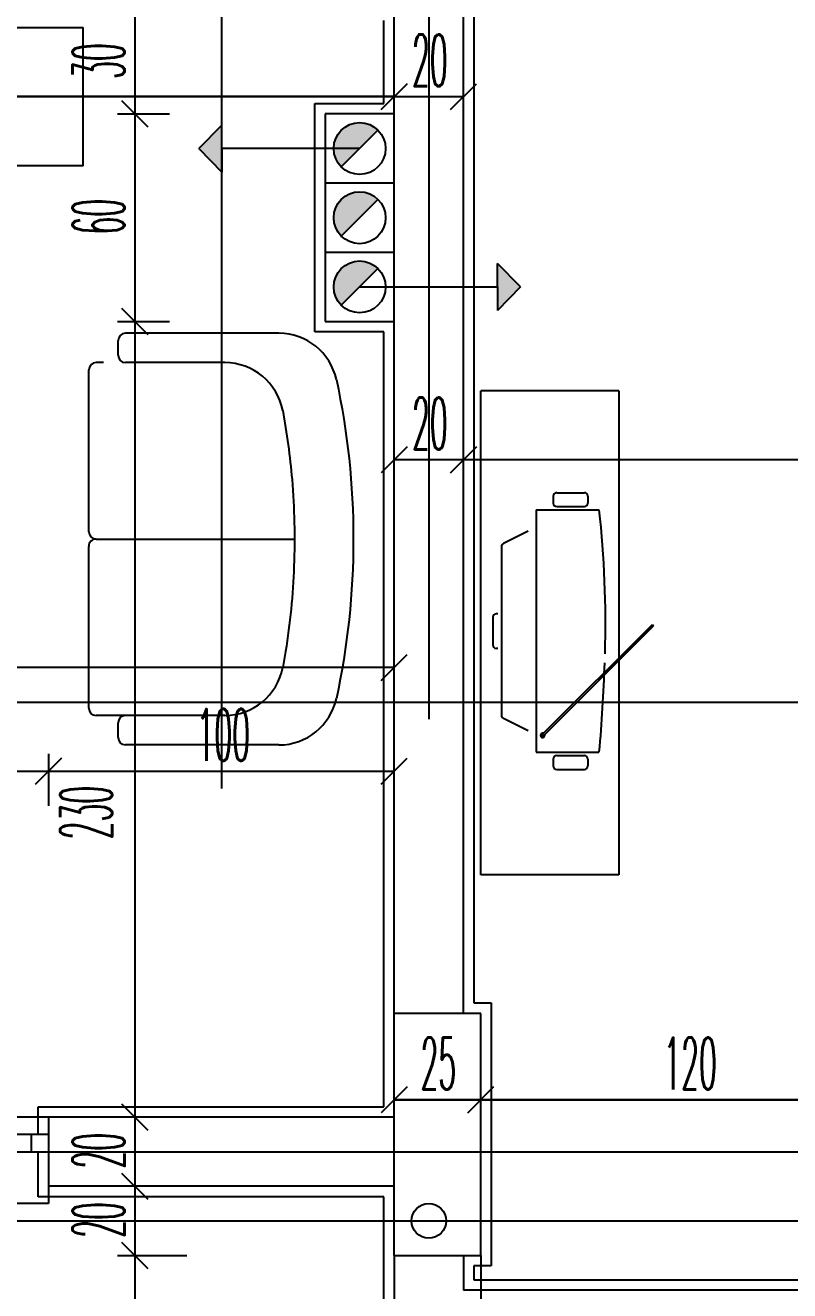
# Model space of a CAD drawing. Extents: x 78 to 306, y -397 to 18.
# Drawn here: x 272.1248 to 272.169, y -396.7296 to -396.6564 of the extents above; entities that cross this region are included whole.
import ezdxf

# ---------------------------------------------------------------- set-up
doc = ezdxf.new("R2010")
doc.units = 0
doc.header["$LTSCALE"] = 0.5
doc.header["$MEASUREMENT"] = 0
doc.linetypes.add('DASHDOT2', pattern=[0.5, 0.25, -0.125, 0, -0.125])
doc.linetypes.add('DOT2', pattern=[0.125, 0, -0.125])
doc.layers.get('0').update_dxf_attribs({"linetype": 'CONTINUOUS'})
for name, color, linetype in [('AKS', 5, 'DASHDOT2'), ('ASHADE', 7, 'CONTINUOUS'), ('DUVAR', 6, 'CONTINUOUS'), ('IZDUSUM', 2, 'DOT2'), ('KAPI', 1, 'CONTINUOUS'), ('KOLON', 4, 'CONTINUOUS'), ('MERDIVEN', 3, 'CONTINUOUS'), ('OLCU', 31, 'CONTINUOUS'), ('SIVA', 7, 'CONTINUOUS'), ('TEFRIS', 11, 'CONTINUOUS')]:
    doc.layers.add(name, color=color, linetype=linetype)
doc.styles.add('OLCUIC', font='ROMANS.SHX', dxfattribs={"width": 0.4, "height": 0.15})

msp = doc.modelspace()

# ---------------------------------------------------------------- hatches: boundary and pattern name
at = {"layer": 'KAPI', "ltscale": 1.4}
for points in [[(272.1361765333431, -396.6649177616397), (272.1361765333431, -396.6635598737719), (272.1361765333431, -396.6622019859039), (272.134846706414, -396.6635598737719)], [(272.1521113505269, -396.6702019859029), (272.1521113505269, -396.6715598737708), (272.1521113505269, -396.6729177616387), (272.1534411774561, -396.6715598737708)]]:
    msp.add_hatch(color=256, dxfattribs=at).paths.add_polyline_path(points)
at = {"layer": 'MERDIVEN'}
for points in [[(272.143083281763, -396.6646205339432), (272.1452046021066, -396.6624992135996, 0.1989123673796376), (272.1441439419348, -396.6620598737715, 0.6681786379193642)], [(272.1430832817633, -396.6686205339431), (272.1452046021069, -396.6664992135995, 0.1989123673796376), (272.1441439419351, -396.6660598737714, 0.6681786379193642)], [(272.1430832817633, -396.6726205339431), (272.1452046021069, -396.6704992135996, 0.1989123673796376), (272.1441439419351, -396.6700598737714, 0.6681786379193642)]]:
    msp.add_hatch(color=256, dxfattribs=at).paths.add_polyline_path(points)

# ---------------------------------------------------------------- linework, layer by layer
at = {"color": 0, "linetype": 'ByBlock'}
for p, q in [((272.146893941935, -396.6598098737721), (272.145393941935, -396.6613098737721)), ((272.145393941935, -396.6613098737721), (272.146893941935, -396.6598098737721)), ((272.149393941935, -396.6613098737721), (272.150893941935, -396.6598098737721)), ((272.131893941935, -396.6623098737721), (272.130393941935, -396.6608098737721)), ((272.130393941935, -396.6608098737721), (272.131893941935, -396.6623098737721)), ((272.131893941935, -396.6743098737721), (272.130393941935, -396.6728098737721)), ((272.130393941935, -396.6728098737721), (272.131893941935, -396.6743098737721)), ((272.146893941935, -396.6808098737721), (272.145393941935, -396.6823098737721)), ((272.149393941935, -396.6823098737721), (272.150893941935, -396.6808098737721)), ((272.150893941935, -396.6808098737721), (272.149393941935, -396.6823098737721)), ((272.145393941935, -396.6943098737721), (272.146893941935, -396.6928098737721)), ((272.126893941935, -396.6988098737721), (272.125393941935, -396.7003098737721)), ((272.125393941935, -396.7003098737721), (272.126893941935, -396.6988098737721)), ((272.145393941935, -396.7003098737721), (272.146893941935, -396.6988098737721)), ((272.146893941935, -396.7178098737721), (272.145393941935, -396.7193098737721)), ((272.150393941935, -396.7193098737721), (272.151893941935, -396.7178098737721)), ((272.151893941935, -396.7178098737721), (272.150393941935, -396.7193098737721)), ((272.131893941935, -396.7203098737721), (272.130393941935, -396.7188098737721)), ((272.130393941935, -396.7188098737721), (272.131893941935, -396.7203098737721)), ((272.131893941935, -396.7243098737721), (272.130393941935, -396.7228098737721)), ((272.130393941935, -396.7228098737721), (272.131893941935, -396.7243098737721)), ((272.131893941935, -396.7283098737721), (272.130393941935, -396.7268098737721)), ((272.130393941935, -396.7268098737721), (272.131893941935, -396.7283098737721))]:
    msp.add_line(p, q, dxfattribs=at)
at = {"layer": 'AKS'}
for p, q in [((272.1481439419351, -396.3715598737721), (272.1481439419351, -396.8395598737721)), ((272.1361439419351, -396.3755598737721), (272.1361439419351, -396.8355598737721)), ((272.0571439419351, -396.6955598737721), (272.3531439419343, -396.6955598737721)), ((272.0571439419351, -396.7215598737721), (272.3491439419351, -396.7215598737721)), ((272.0571439419351, -396.7255598737721), (272.3531439419343, -396.7255598737721))]:
    msp.add_line(p, q, dxfattribs=at)
at = {"layer": 'ASHADE'}
msp.add_circle((272.1481439419351, -396.7255598737721), 0.0009999999999999432, dxfattribs=at)
at = {"layer": 'DUVAR'}
for p, q in [((272.1501439419354, -396.7135598737721), (272.1501439419354, -396.6465598737757)), ((272.146143941935, -396.7135598737721), (272.1461439419346, -396.6555598737758)), ((272.1461439419351, -396.7195598737761), (272.1261439419358, -396.7195598737761)), ((272.1261439419358, -396.7195598737752), (272.1261439419358, -396.7235598737763)), ((272.1461439419351, -396.723559873776), (272.1261439419358, -396.723559873776)), ((272.1461439419344, -396.7275598737761), (272.1461439419345, -396.7335598737762)), ((272.1501439419344, -396.7275598737762), (272.1501439419344, -396.7295598737762)), ((272.1751439419351, -396.7295598737762), (272.1501439419344, -396.7295598737762))]:
    msp.add_line(p, q, dxfattribs=at)
at = {"layer": 'DUVAR', "ltscale": 1.4}
for p, q in [((272.146143941935, -396.6615598737721), (272.142143941935, -396.6615598737721)), ((272.142143941935, -396.6615598737721), (272.142143941935, -396.6735598737721)), ((272.146143941935, -396.6695598737721), (272.146143941935, -396.6615598737721)), ((272.146143941935, -396.6655598737721), (272.142143941935, -396.6655598737721)), ((272.142143941935, -396.6695598737721), (272.146143941935, -396.6695598737721)), ((272.142143941935, -396.6735598737721), (272.146143941935, -396.6735598737721))]:
    msp.add_line(p, q, dxfattribs=at)
at = {"layer": 'IZDUSUM', "ltscale": 0.6}
msp.add_line((272.1511439419351, -396.7275598737813), (272.1511439419351, -396.7535598737761), dxfattribs=at)
at = {"layer": 'KAPI', "ltscale": 1.4}
for p, q in [((272.134846706414, -396.6635598737719), (272.1361765333431, -396.6622019859039)), ((272.1361765333431, -396.6635598737719), (272.1361765333431, -396.6622019859039)), ((272.134846706414, -396.6635598737719), (272.1361765333431, -396.6649177616397)), ((272.1441439419353, -396.6635598737718), (272.1361765333431, -396.6635598737719)), ((272.1361765333431, -396.6635598737719), (272.1361765333431, -396.6649177616397)), ((272.1521113505269, -396.6715598737708), (272.1521113505269, -396.6702019859029)), ((272.1534411774561, -396.6715598737708), (272.1521113505269, -396.6702019859029)), ((272.1441439419348, -396.6715598737708), (272.1521113505269, -396.6715598737708)), ((272.1521113505269, -396.6715598737708), (272.1521113505269, -396.6729177616387)), ((272.1534411774561, -396.6715598737708), (272.1521113505269, -396.6729177616387))]:
    msp.add_line(p, q, dxfattribs=at)
at = {"layer": 'KAPI'}
for p, q in [((272.1261439419358, -396.7195598737761), (272.0821439419358, -396.7195598737761)), ((272.1261439419358, -396.7205598737761), (272.0821439419358, -396.7205598737761)), ((272.1251439419358, -396.7205598737761), (272.1251439419358, -396.7215598737758)), ((272.0821439419358, -396.7215598737758), (272.1261439419358, -396.7215598737758)), ((272.1261439419358, -396.7235598737748), (272.1261439419358, -396.7245598737761)), ((272.1261439419358, -396.7245598737761), (272.0821439419358, -396.7245598737761))]:
    msp.add_line(p, q, dxfattribs=at)
at = {"layer": 'KOLON'}
for p, q in [((272.1511439419351, -396.7135598737813), (272.1461439419351, -396.7135598737813)), ((272.1461439419351, -396.7275598737853), (272.1461439419351, -396.7135598737813)), ((272.1511439419351, -396.7275598737853), (272.1511439419351, -396.7135598737813)), ((272.1461439419351, -396.7275598737813), (272.1511439419351, -396.7275598737813))]:
    msp.add_line(p, q, dxfattribs=at)
at = {"layer": 'MERDIVEN'}
for p, q in [((272.143083281763, -396.6646205339432), (272.1452046021066, -396.6624992135996)), ((272.1430832817633, -396.6686205339431), (272.1452046021069, -396.6664992135995)), ((272.1430832817633, -396.6726205339431), (272.1452046021069, -396.6704992135996))]:
    msp.add_line(p, q, dxfattribs=at)
for centre in [(272.1441439419348, -396.6635598737711), (272.1441439419351, -396.667559873771), (272.1441439419351, -396.6715598737711)]:
    msp.add_circle(centre, 0.0015, dxfattribs=at)
at = {"layer": 'OLCU', "ltscale": 1.4}
for p, q in [((272.131143941935, -396.6555598737721), (272.131143941935, -396.6615598737721)), ((272.146143941935, -396.6605598737721), (272.026143941935, -396.6605598737721)), ((272.098143941935, -396.6605598737721), (272.146143941935, -396.6605598737721)), ((272.146143941935, -396.6605598737721), (272.150143941935, -396.6605598737721)), ((272.130143941935, -396.6615598737721), (272.133143941935, -396.6615598737721)), ((272.131143941935, -396.6615598737721), (272.131143941935, -396.6735598737721)), ((272.130143941935, -396.6735598737721), (272.133143941935, -396.6735598737721)), ((272.131143941935, -396.6735598737721), (272.131143941935, -396.7195598737721)), ((272.150143941935, -396.6815598737721), (272.146143941935, -396.6815598737721)), ((272.247143941935, -396.6815598737721), (272.150143941935, -396.6815598737721)), ((272.146143941935, -396.6935598737721), (272.027143941935, -396.6935598737721)), ((272.126143941935, -396.6985598737721), (272.126143941935, -396.7015598737721)), ((272.082143941935, -396.6995598737721), (272.126143941935, -396.6995598737721)), ((272.126143941935, -396.6995598737721), (272.146143941935, -396.6995598737721)), ((272.146143941935, -396.7185598737721), (272.253143941935, -396.7185598737721)), ((272.151143941935, -396.7185598737721), (272.146143941935, -396.7185598737721)), ((272.175143941935, -396.7185598737721), (272.151143941935, -396.7185598737721)), ((272.131143941935, -396.7195598737721), (272.131143941935, -396.7235598737721)), ((272.131143941935, -396.7235598737721), (272.131143941935, -396.7275598737721)), ((272.130143941935, -396.7275598737721), (272.134143941935, -396.7275598737721)), ((272.131143941935, -396.7275598737721), (272.131143941935, -396.7335598737721))]:
    msp.add_line(p, q, dxfattribs=at)
at = {"layer": 'SIVA', "ltscale": 1.4}
for p, q in [((272.1507439419354, -396.6459598737757), (272.1507439419354, -396.7129598737813)), ((272.1455439419346, -396.6609598737721), (272.1455439419346, -396.6561598737758)), ((272.141543941935, -396.6741598737721), (272.141543941935, -396.6609598737721)), ((272.141543941935, -396.6609598737721), (272.1455439419346, -396.6609598737721)), ((272.1455439419348, -396.6741598737721), (272.141543941935, -396.6741598737721)), ((272.1455439419351, -396.7135598737813), (272.1455439419348, -396.6741598737721)), ((272.1507439419354, -396.7129598737813), (272.1517439419351, -396.7129598737813)), ((272.1517439419351, -396.7129598737813), (272.1517439419351, -396.7281598737813)), ((272.1455439419351, -396.718959873776), (272.1455439419351, -396.7135598737813)), ((272.1255439419359, -396.7205598737761), (272.1255439419359, -396.718959873776)), ((272.1255439419359, -396.718959873776), (272.1455439419351, -396.718959873776)), ((272.1255439419359, -396.724159873776), (272.1255439419359, -396.7215598737758)), ((272.1455439419345, -396.724159873776), (272.1255439419359, -396.724159873776)), ((272.1455439419344, -396.7275598737761), (272.1455439419345, -396.724159873776)), ((272.1455439419345, -396.7341598737762), (272.1455439419344, -396.7275598737761)), ((272.1517439419351, -396.7281598737813), (272.1507439419344, -396.7281598737813)), ((272.1507439419344, -396.7281598737813), (272.1507439419344, -396.7289598737762)), ((272.1507439419344, -396.7289598737762), (272.1757439419351, -396.7289598737762))]:
    msp.add_line(p, q, dxfattribs=at)
at = {"layer": 'TEFRIS'}
for p, q in [((272.1001439419347, -396.6565598737763), (272.1281439419358, -396.6565598737763)), ((272.1281439419358, -396.6645598737767), (272.1281439419358, -396.6565598737763)), ((272.128143941935, -396.6645598737765), (272.1001439419347, -396.6645598737765)), ((272.1301755619257, -396.6755133781519), (272.1301755619257, -396.674663378152)), ((272.1394739404133, -396.6742383781519), (272.1306005619255, -396.6742383781519)), ((272.1293255619255, -396.675938378152), (272.1289005619257, -396.675938378152)), ((272.136350221666, -396.675938378152), (272.1306005619255, -396.675938378152)), ((272.1284755619255, -396.6857133850913), (272.1284755619255, -396.6763633781521)), ((272.1511439419393, -396.7055598737724), (272.1511439419393, -396.6775598737713)), ((272.1591439419398, -396.6775598737713), (272.1511439419393, -396.6775598737713)), ((272.1591439419395, -396.6775598737722), (272.1591439419395, -396.7055598737724)), ((272.1555455324727, -396.6834557631207), (272.1571455324727, -396.6834557631207)), ((272.1553455324725, -396.6836557631206), (272.1553455324725, -396.6840557631206)), ((272.1555455324727, -396.6842557631205), (272.1571455324727, -396.6842557631205)), ((272.1573455324726, -396.6836557631206), (272.1573455324726, -396.6840557631206)), ((272.1543455324727, -396.6844557631208), (272.1543455324727, -396.6984557631207)), ((272.1543455324727, -396.6844557631208), (272.1579880823056, -396.6844557631208)), ((272.1284755758046, -396.6852883781519), (272.1284755619255, -396.6852883781519)), ((272.1538983188771, -396.6856793699183), (272.1524560897536, -396.6864004844802)), ((272.1289005549862, -396.6861383850914), (272.1403755020235, -396.6861385724563)), ((272.1284755619255, -396.6959133781519), (272.1284755619255, -396.6865633850915)), ((272.1523455324726, -396.6865793699183), (272.1523455324726, -396.6963321563229)), ((272.1518455324727, -396.6906557631206), (272.1518455324727, -396.6922557631206)), ((272.1521455324727, -396.6904557631207), (272.1520455324726, -396.6904557631207)), ((272.1547018416113, -396.6974424849011), (272.1610875017071, -396.6910765323233)), ((272.15475828197, -396.6975250348007), (272.1611439420659, -396.6911590822228)), ((272.1610875017071, -396.6910765323233), (272.1611439420659, -396.6911590822228)), ((272.1521455324727, -396.6924557631205), (272.1520455324726, -396.6924557631205)), ((272.1306005619255, -396.6963383781521), (272.1289005619257, -396.6963383781521)), ((272.1363502211512, -396.6963383781521), (272.1306005619255, -396.6963383781521)), ((272.1538983188771, -396.6972321563229), (272.1524560897536, -396.696511041761)), ((272.1301755619257, -396.6976133781521), (272.1301755619257, -396.6967633781519)), ((272.1547018416113, -396.6974424849011), (272.15475828197, -396.6975250348007)), ((272.1394739404133, -396.6980383781519), (272.1306005619255, -396.6980383781519)), ((272.1543455324727, -396.6984557631207), (272.1579880823056, -396.6984557631207)), ((272.1553455324725, -396.6988557631205), (272.1553455324725, -396.6992557631206)), ((272.1555455324727, -396.6986557631207), (272.1571455324727, -396.6986557631207)), ((272.1573455324726, -396.6988557631205), (272.1573455324726, -396.6992557631206)), ((272.1555455324727, -396.6994557631205), (272.1571455324727, -396.6994557631205)), ((272.1591439419395, -396.7055598737724), (272.1511439419393, -396.7055598737724))]:
    msp.add_line(p, q, dxfattribs=at)
for centre, radius, start, end in [((272.1306005619255, -396.674663378152), 0.000425, 90, 180), ((272.1394739404133, -396.6776383781518), 0.0034, 12.32021741479504, 90), ((272.1289005619257, -396.6763633781521), 0.000425, 90, 180), ((272.1306005619255, -396.6755133781519), 0.000425, 180, 270), ((272.136350221666, -396.679338378152), 0.0034, 10.65492377813296, 90), ((272.1555455324727, -396.6836557631206), 0.0002, 90, 180), ((272.1571455324727, -396.6836557631206), 0.0002, 0, 90), ((272.1555455324727, -396.6840557631206), 0.0002, 180, 270), ((272.1571455324727, -396.6840557631206), 0.0002, 270, 0), ((272.1289005619257, -396.6857133850913), 0.000425, 180, 269.9990644641347), ((272.1289005619257, -396.6865633850915), 0.000425, 89.99906446413476, 180), ((272.1525455324725, -396.6865793699183), 0.0002, 116.5650511771508, 180), ((272.1520455324726, -396.6906557631206), 0.0002, 90, 180), ((272.1520455324726, -396.6922557631206), 0.0002, 180, 270), ((272.1363502211512, -396.6929383781521), 0.0034, 270, 349.3385952421983), ((272.1289005619257, -396.6959133781519), 0.000425, 180, 270), ((272.1394739404133, -396.6946383781519), 0.0034, 270, 347.679782585205), ((272.1306005619255, -396.6967633781519), 0.000425, 90, 180), ((272.1525455324725, -396.6963321563229), 0.0002, 180, 243.4349488228492), ((272.1547300617907, -396.697483759851), 0.0001233100037644363, 58.28222749051515, 10.4395436897228), ((272.1306005619255, -396.6976133781521), 0.000425, 180, 270), ((272.1555455324727, -396.6988557631205), 0.0002, 90, 180), ((272.1571455324727, -396.6988557631205), 0.0002, 0, 90), ((272.1555455324727, -396.6992557631206), 0.0002, 180, 270), ((272.1571455324727, -396.6992557631206), 0.0002, 270, 0)]:
    msp.add_arc(centre, radius, start, end, dxfattribs=at)
at = {"layer": 'TEFRIS', "extrusion": (0, 0, -1)}
for centre, major_axis, ratio, start_param, end_param in [((272.1253507280456, -396.6861383781519), (1.91638730548029e-16, 0.02867030817776864), 0.64264512839471, 1.243189524823915, 1.89840312876587), ((272.1503214087904, -396.6910947079142), (0.0002476094023562437, 0.02747682888075571), 0.2918789750763431, 1.648438961691733, 1.839378258964123)]:
    msp.add_ellipse(centre, major_axis=major_axis, ratio=ratio, start_param=start_param, end_param=end_param, dxfattribs=at)
at = {"layer": 'TEFRIS', "extrusion": (0, 0, -0.9999999999999999)}
msp.add_ellipse((272.1503409035791, -396.6908072212332), major_axis=(-9.617750620025692e-05, 0.02224625287639173), ratio=0.3597956947475258, start_param=1.282816920805697, end_param=1.660852477843602, dxfattribs=at)
at = {"layer": 'TEFRIS'}
msp.add_open_spline([(272.1396916007755, -396.6787097402229), (272.1399365117574, -396.680011507744), (272.1401175738421, -396.681347212077), (272.1403706307349, -396.6843523000275), (272.1404091996582, -396.6860294372613), (272.1402830052633, -396.6893624568204), (272.140118239151, -396.6910182544598), (272.1398048918812, -396.6929439602738), (272.1397500291529, -396.6932566441888), (272.1396915291312, -396.6935673940351)], degree=3, knots=[1.285920119594737, 1.285920119594737, 1.285920119594737, 1.285920119594737, 1.440502931293953, 1.440502931293953, 1.629643993806033, 1.629643993806033, 1.818785056318113, 1.818785056318113, 1.855687639265202, 1.855687639265202, 1.855687639265202, 1.855687639265202], dxfattribs=at)

# ---------------------------------------------------------------- texts
at = {"layer": 'OLCU', "style": 'OLCUIC', "width": 0.4}
for s, p in [('20', (272.1471725133636, -396.6599598737721)), ('20', (272.1471725133636, -396.6809598737721)), ('100', (272.1347153705065, -396.6989598737721)), ('25', (272.1476725133636, -396.7179598737721)), ('120', (272.1617153705064, -396.7179598737721))]:
    msp.add_text(s, height=0.003, dxfattribs=at).set_placement(p)
for s, p in [('30', (272.130543941935, -396.6595313023435)), ('60', (272.130543941935, -396.6685313023435)), ('230', (272.1298252865783, -396.7034968315565)), ('20', (272.130543941935, -396.7225313023435)), ('20', (272.130543941935, -396.7265313023435))]:
    msp.add_text(s, height=0.003, rotation=90, dxfattribs=at).set_placement(p)

doc.saveas('drawing.dxf')
